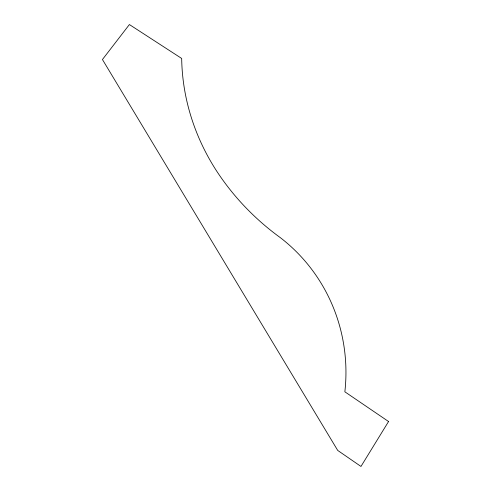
<?xml version="1.0" encoding="UTF-8"?>
<svg xmlns="http://www.w3.org/2000/svg" width="491" height="491" viewBox="0 0 491 491"><rect width="100%" height="100%" fill="white"/><g stroke="black" fill="none" stroke-linecap="round" stroke-linejoin="round"><path stroke-width="0.74" d="M388.559 421.523L360.971 466.45L337.728 450.437L102.441 59.528L129.391 24.55L181.682 58.46A229.334 210.891 21.5 0 0 215.512 169.291A244.831 224.295 21.9 0 0 280.398 237.705A172.273 168.683 -66.2 0 1 344.86 391.806L388.559 421.523"/></g></svg>
